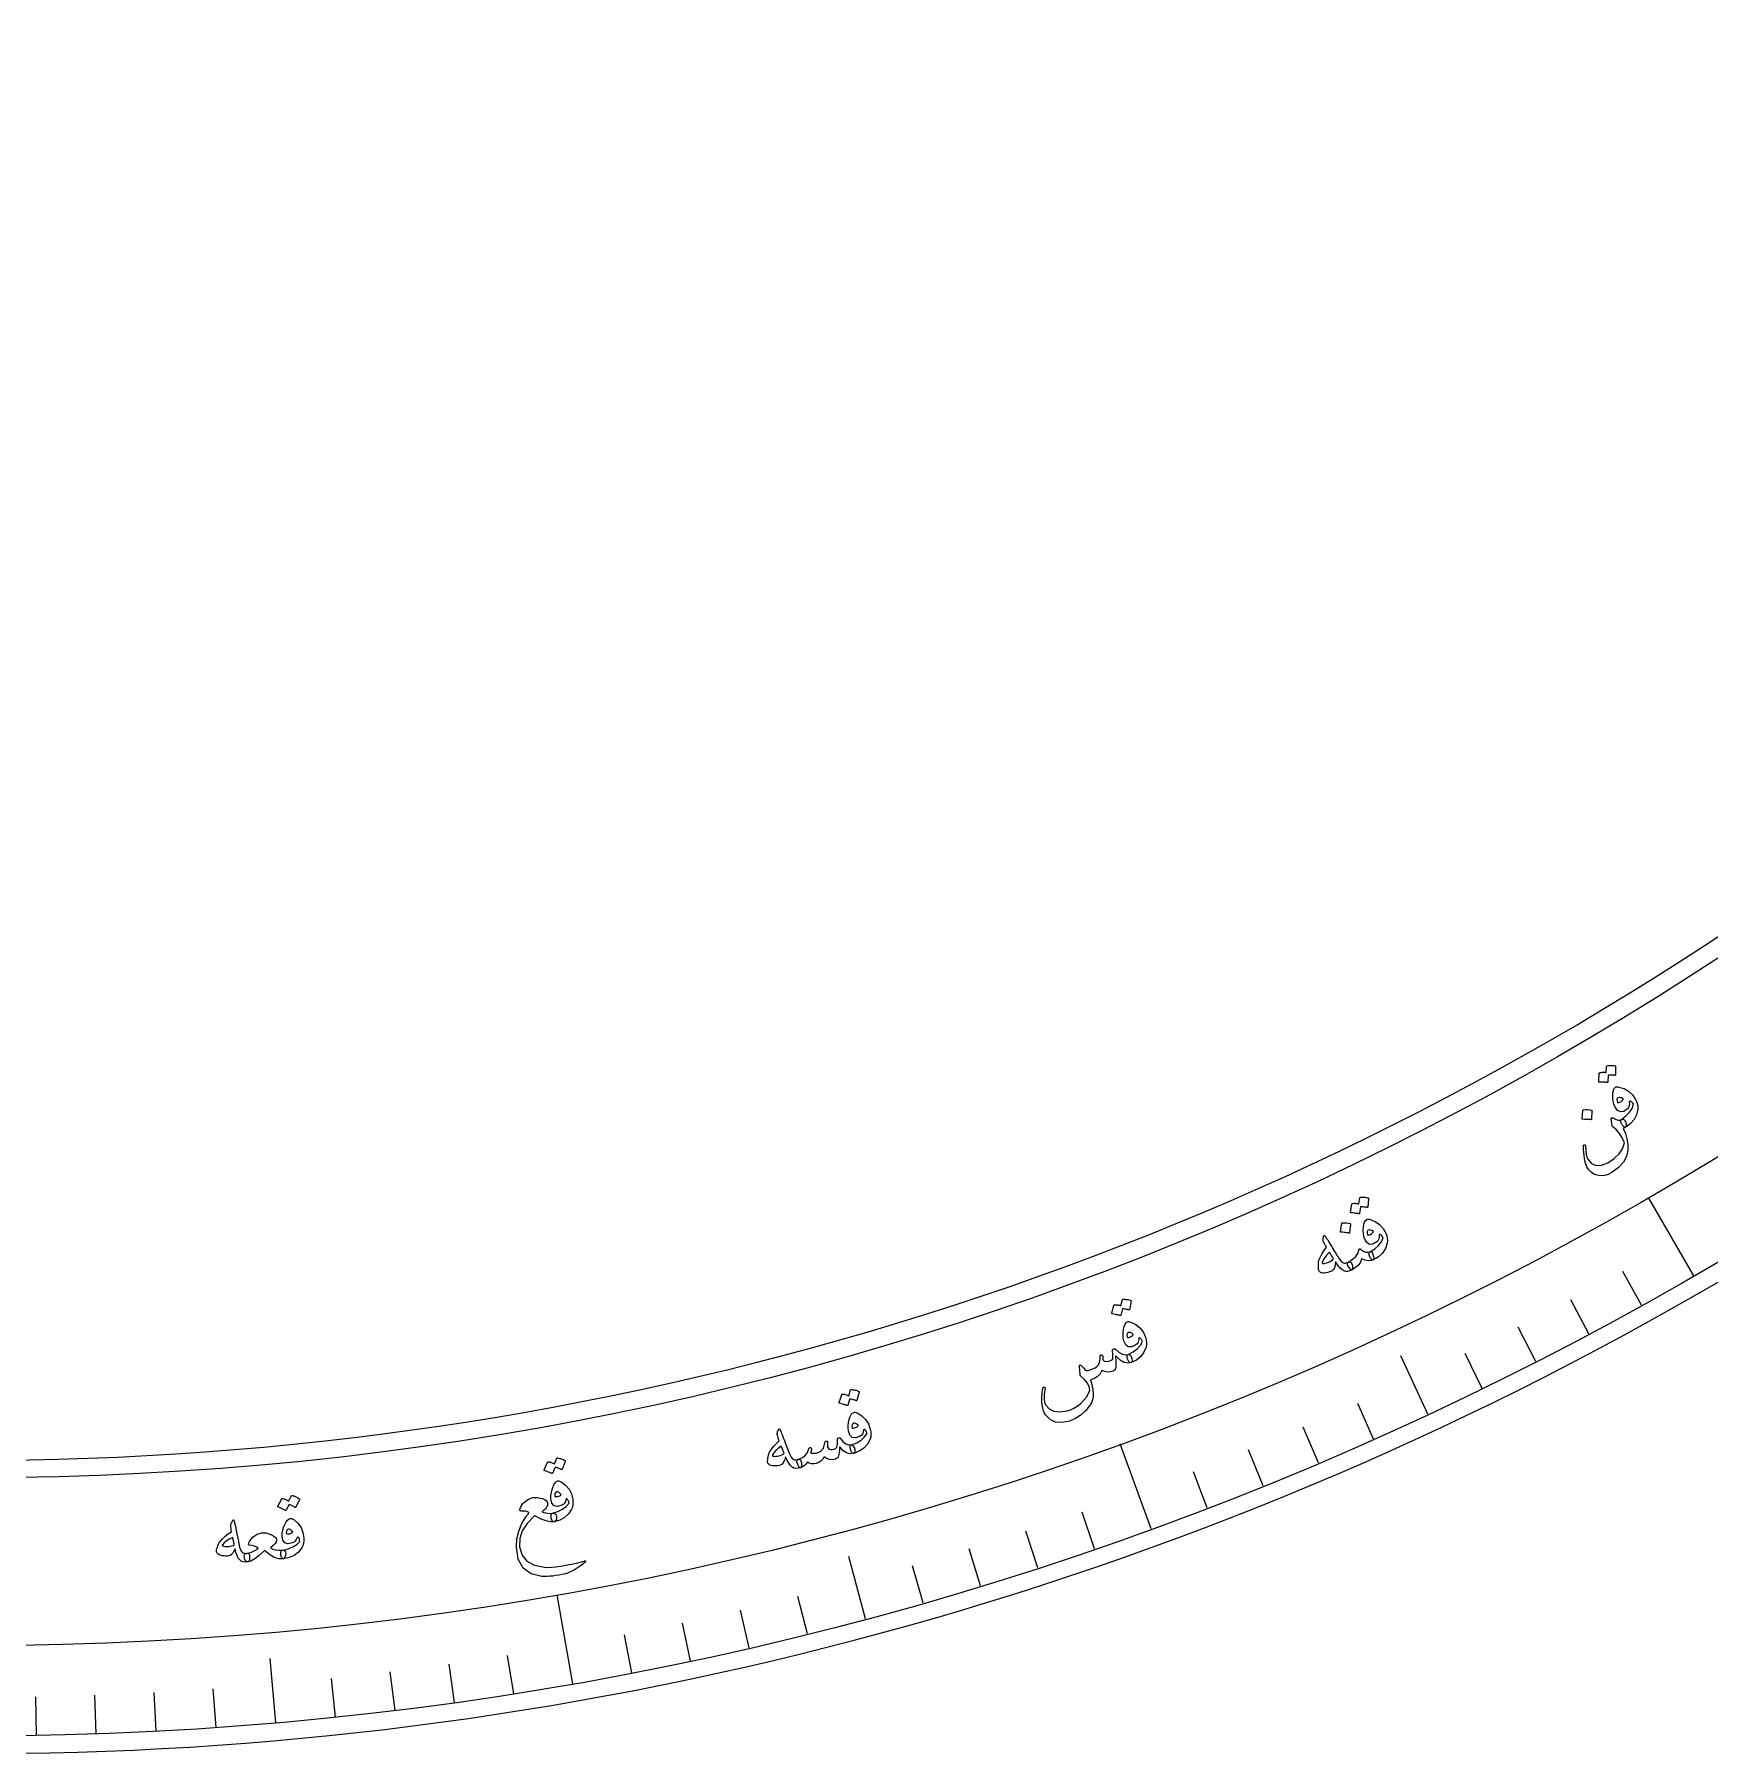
# Model space of a CAD drawing. Header units: millimetres. Extents: x -83 to 83, y -82 to 91.
# Drawn here: x 1.39 to 41.42, y -82.5 to -41.42 of the extents above; entities that cross this region are included whole.
import ezdxf

# ---------------------------------------------------------------- set-up
doc = ezdxf.new("R2010")
doc.units = ezdxf.units.MM
for name, color, linetype in [('CUT_INNER', 6, 'Continuous'), ('CUT_OUTER', 1, 'Continuous'), ('ENGRAVE', 7, 'Continuous'), ('ENGRAVE_FINE', 8, 'Continuous'), ('TEXT', 5, 'Continuous')]:
    doc.layers.add(name, color=color, linetype=linetype)

msp = doc.modelspace()

# ---------------------------------------------------------------- linework, layer by layer
at = {"layer": 'CUT_INNER'}
msp.add_arc((0, 0), 75.4875, 240.117188, 87.539063, dxfattribs=at)
at = {"layer": 'CUT_OUTER'}
msp.add_arc((0, 0), 82.5, 179.648438, 0, dxfattribs=at)
at = {"layer": 'ENGRAVE'}
for points in [[(41.0396, -71.0827), (39.9597, -69.2122)], [(34.6882, -74.3891), (34.0362, -72.9909)], [(28.0728, -77.1293), (27.334, -75.0997)], [(21.2437, -79.2825), (20.8444, -77.7923)], [(14.2529, -80.8323), (13.8779, -78.7052)], [(7.1537, -81.7669), (7.0192, -80.23)]]:
    msp.add_lwpolyline(points, dxfattribs=at)
for radius in [82.0793, 79.9194, 75.9082]:
    msp.add_circle((0, 0), radius, dxfattribs=at)
at = {"layer": 'ENGRAVE_FINE'}
for points in [[(39.7928, -71.7881), (39.344, -70.9785)], [(38.5339, -72.4717), (38.0993, -71.6544)], [(37.2632, -73.1331), (36.843, -72.3084)], [(35.9812, -73.7723), (35.5754, -72.9404)], [(33.3846, -74.9831), (33.0081, -74.1375)], [(32.0709, -75.5543), (31.7092, -74.7023)], [(30.7474, -76.1026), (30.4007, -75.2443)], [(29.4146, -76.6276), (29.0828, -75.7634)], [(26.7224, -77.6075), (26.421, -76.7322)], [(25.3639, -78.062), (25.0778, -77.1817)], [(23.9977, -78.4928), (23.727, -77.6076)], [(22.6241, -78.8996), (22.369, -78.0098)], [(19.8568, -79.6411), (19.6328, -78.743)], [(18.4638, -79.9756), (18.2556, -79.0736)], [(15.6615, -80.5712), (15.4848, -79.6626)], [(17.0652, -80.2856), (16.8728, -79.3802)], [(11.4232, -81.2805), (11.2944, -80.3638)], [(12.84, -81.0687), (12.6952, -80.1545)], [(8.5796, -81.6296), (8.4829, -80.709)], [(10.0029, -81.4674), (9.8901, -80.5487)], [(1.4325, -82.0667), (1.4163, -81.1412)], [(2.8645, -82.0292), (2.8322, -81.1042)], [(4.2957, -81.9668), (4.2473, -81.0424)], [(5.7256, -81.8793), (5.661, -80.9559)]]:
    msp.add_lwpolyline(points, dxfattribs=at)
at = {"layer": 'TEXT'}
for points in [[(38.9573, -66.0784), (38.9582, -66.0745), (38.9608, -66.071), (38.9649, -66.0679), (38.9706, -66.0652), (38.9942, -66.0611), (39.0177, -66.0582), (39.0409, -66.0563), (39.064, -66.0556), (39.0872, -66.0559), (39.1105, -66.0575), (39.1341, -66.0603), (39.1579, -66.0643), (39.1634, -66.0666), (39.1673, -66.0702), (39.1697, -66.075), (39.1705, -66.081), (39.1655, -66.2877), (39.1641, -66.2912), (39.1603, -66.2935), (39.1541, -66.2945), (39.1455, -66.2942), (39.139, -66.2931), (39.129, -66.2922), (39.1155, -66.2915), (39.0985, -66.2911), (39.0778, -66.2908), (39.0532, -66.2907), (39.0247, -66.2906), (38.9923, -66.2907), (38.9865, -66.4521), (38.9851, -66.4577), (38.9812, -66.4612), (38.9747, -66.4625), (38.9656, -66.4616), (38.9577, -66.4609), (38.9454, -66.4601), (38.9288, -66.4591), (38.9078, -66.458), (38.8822, -66.457), (38.8518, -66.4561), (38.8164, -66.4553), (38.7763, -66.4547), (38.7714, -66.4535), (38.7684, -66.4514), (38.767, -66.4481), (38.7673, -66.4439), (38.7788, -66.2421), (38.7798, -66.2382), (38.7824, -66.2347), (38.7865, -66.2316), (38.7922, -66.2289), (38.8118, -66.2247), (38.8315, -66.2216), (38.8511, -66.2197), (38.8708, -66.2189), (38.8905, -66.2192), (38.91, -66.2204), (38.9294, -66.2224), (38.9486, -66.2254)], [(39.1671, -66.5788), (39.1818, -66.5728), (39.2004, -66.5699), (39.2228, -66.5701), (39.249, -66.5733), (39.375, -66.6105), (39.4839, -66.6718), (39.5755, -66.7573), (39.6498, -66.8671), (39.6789, -66.93), (39.6979, -66.9901), (39.7069, -67.0475), (39.7058, -67.1021), (39.6743, -67.2322), (39.6153, -67.3464), (39.529, -67.4447), (39.4154, -67.527), (39.4016, -67.5313), (39.3862, -67.5287), (39.3692, -67.5195), (39.3506, -67.5034), (39.3416, -67.4938), (39.3333, -67.4835), (39.3257, -67.4724), (39.3189, -67.4605), (39.3127, -67.4484), (39.3072, -67.4365), (39.3024, -67.425), (39.2983, -67.4137), (39.2934, -67.3929), (39.2938, -67.3749), (39.2996, -67.3599), (39.3107, -67.3477), (39.4186, -67.2635), (39.503, -67.1749), (39.5639, -67.0818), (39.6013, -66.9844), (39.5814, -66.9584), (39.5642, -66.9386), (39.5496, -66.925), (39.5376, -66.9175), (39.5254, -66.9121), (39.5156, -66.9097), (39.5082, -66.9102), (39.5032, -66.9136), (39.5003, -66.917), (39.4985, -66.9204), (39.4977, -66.9239), (39.498, -66.9275), (39.502, -66.978), (39.4963, -67.0222), (39.4807, -67.0601), (39.4555, -67.0917), (39.365, -67.1547), (39.2848, -67.1671), (39.2149, -67.1289), (39.1553, -67.0403), (39.1324, -66.9829), (39.1163, -66.9188), (39.1069, -66.8481), (39.1043, -66.7708), (39.1081, -66.7007), (39.1198, -66.6454), (39.1395, -66.6047), (39.1671, -66.5788)], [(39.228, -66.832), (39.2116, -66.8491), (39.2048, -66.873), (39.2076, -66.9037), (39.22, -66.941), (39.2231, -66.9462), (39.2257, -66.9497), (39.2276, -66.9516), (39.2289, -66.9518), (39.2518, -66.945), (39.2735, -66.9357), (39.2942, -66.924), (39.3139, -66.91), (39.3298, -66.8954), (39.3416, -66.881), (39.349, -66.8668), (39.3522, -66.8526), (39.3111, -66.8338), (39.2767, -66.8241), (39.249, -66.8235), (39.228, -66.832)], [(38.3898, -67.131), (38.3908, -67.1271), (38.3935, -67.1236), (38.3977, -67.1205), (38.4034, -67.1179), (38.4512, -67.1115), (38.4987, -67.1098), (38.546, -67.1129), (38.5931, -67.1208), (38.5985, -67.123), (38.6021, -67.1262), (38.6041, -67.1305), (38.6042, -67.1357), (38.5978, -67.3416), (38.5964, -67.3472), (38.5924, -67.3507), (38.5858, -67.3519), (38.5767, -67.351), (38.5687, -67.3503), (38.5564, -67.3493), (38.5397, -67.3482), (38.5186, -67.347), (38.4929, -67.3458), (38.4623, -67.3447), (38.4268, -67.3437), (38.3864, -67.3428), (38.3807, -67.3421), (38.377, -67.3402), (38.3753, -67.3372), (38.3755, -67.3331)], [(39.0676, -67.3344), (39.0677, -67.3196), (39.0723, -67.3103), (39.0813, -67.3064), (39.0949, -67.3078), (39.1036, -67.3104), (39.1139, -67.3141), (39.1258, -67.3189), (39.1394, -67.3247), (39.1544, -67.3315), (39.1706, -67.3392), (39.188, -67.3479), (39.2067, -67.3576), (39.2305, -67.3659), (39.2557, -67.3671), (39.2825, -67.361), (39.3107, -67.3477), (39.331, -67.3394), (39.3498, -67.3389), (39.3672, -67.3463), (39.3831, -67.3615), (39.3961, -67.3805), (39.4068, -67.4031), (39.4153, -67.4294), (39.4215, -67.4593), (39.4249, -67.4855), (39.4249, -67.5054), (39.4218, -67.5193), (39.4154, -67.527), (39.3533, -67.5633), (39.4065, -67.6855), (39.4422, -67.8119), (39.4603, -67.9424), (39.4608, -68.0772), (39.4299, -68.2291), (39.3567, -68.3691), (39.2413, -68.4973), (39.0836, -68.6133), (38.9941, -68.6589), (38.9056, -68.6852), (38.818, -68.6924), (38.7314, -68.6803), (38.6521, -68.651), (38.5844, -68.6075), (38.5282, -68.5499), (38.4836, -68.4782), (38.4654, -68.4359), (38.4498, -68.3877), (38.4366, -68.3336), (38.426, -68.2737), (38.4176, -68.208), (38.4112, -68.1367), (38.4067, -68.0599), (38.4041, -67.9774), (38.4044, -67.9703), (38.4061, -67.9644), (38.4091, -67.9597), (38.4135, -67.9563), (38.4203, -67.9531), (38.4267, -67.9514), (38.4326, -67.9514), (38.4382, -67.9529), (38.4441, -67.9566), (38.4482, -67.9624), (38.4505, -67.9703), (38.4509, -67.9801), (38.4578, -68.0924), (38.4693, -68.1824), (38.4855, -68.2503), (38.5065, -68.2959), (38.5982, -68.3986), (38.7085, -68.4474), (38.8374, -68.4422), (38.9846, -68.3829), (39.1366, -68.2819), (39.2544, -68.1691), (39.338, -68.0448), (39.3875, -67.909), (39.3309, -67.7873), (39.2668, -67.6836), (39.1954, -67.5978), (39.1167, -67.5299), (39.1043, -67.5203), (39.0952, -67.5124), (39.0895, -67.5062), (39.0871, -67.5017)], [(33.0581, -69.2184), (33.0594, -69.2146), (33.0623, -69.2113), (33.0667, -69.2086), (33.0726, -69.2064), (33.0964, -69.2044), (33.1201, -69.2035), (33.1434, -69.2037), (33.1665, -69.2049), (33.1895, -69.2073), (33.2126, -69.2109), (33.2359, -69.2158), (33.2592, -69.2218), (33.2645, -69.2246), (33.2681, -69.2284), (33.27, -69.2334), (33.2703, -69.2396), (33.2474, -69.445), (33.2457, -69.4484), (33.2417, -69.4503), (33.2354, -69.4508), (33.2268, -69.4498), (33.2205, -69.4481), (33.2106, -69.4463), (33.1972, -69.4445), (33.1804, -69.4426), (33.1598, -69.4405), (33.1353, -69.4382), (33.1069, -69.4357), (33.0746, -69.4329), (33.0547, -69.5932), (33.0529, -69.5987), (33.0487, -69.6018), (33.042, -69.6025), (33.033, -69.6009), (33.0253, -69.5995), (33.0131, -69.5976), (32.9967, -69.5952), (32.9758, -69.5923), (32.9504, -69.589), (32.9202, -69.5854), (32.885, -69.5816), (32.8451, -69.5775), (32.8404, -69.5759), (32.8375, -69.5735), (32.8364, -69.5702), (32.8371, -69.566), (32.8661, -69.366), (32.8674, -69.3621), (32.8703, -69.3589), (32.8747, -69.3561), (32.8806, -69.354), (32.9005, -69.3515), (32.9203, -69.3501), (32.9401, -69.3499), (32.9598, -69.3509), (32.9793, -69.3528), (32.9987, -69.3557), (33.0178, -69.3594), (33.0367, -69.3641)], [(32.6269, -69.8279), (32.6282, -69.824), (32.6311, -69.8208), (32.6356, -69.8181), (32.6415, -69.8159), (32.6895, -69.8136), (32.7368, -69.8159), (32.7836, -69.8229), (32.8297, -69.8347), (32.8349, -69.8374), (32.8383, -69.8409), (32.8399, -69.8452), (32.8397, -69.8504), (32.8166, -70.055), (32.8147, -70.0605), (32.8105, -70.0636), (32.8039, -70.0643), (32.7948, -70.0626), (32.787, -70.0612), (32.7749, -70.0592), (32.7584, -70.0568), (32.7375, -70.0538), (32.712, -70.0504), (32.6817, -70.0467), (32.6465, -70.0428), (32.6064, -70.0385), (32.6008, -70.0373), (32.5972, -70.0352), (32.5958, -70.032), (32.5964, -70.0279)], [(33.2236, -69.7351), (33.2388, -69.7304), (33.2576, -69.7291), (33.2799, -69.7313), (33.3057, -69.7368), (33.428, -69.7848), (33.5311, -69.8553), (33.6149, -69.9485), (33.6794, -70.0644), (33.7029, -70.1296), (33.7166, -70.1911), (33.7206, -70.2491), (33.7147, -70.3034), (33.672, -70.4302), (33.6033, -70.5388), (33.5088, -70.6293), (33.3884, -70.7014), (33.3743, -70.7044), (33.3592, -70.7005), (33.343, -70.6898), (33.3259, -70.6722), (33.3178, -70.6619), (33.3104, -70.6508), (33.3038, -70.6391), (33.2981, -70.6267), (33.293, -70.6141), (33.2886, -70.6018), (33.2848, -70.5899), (33.2816, -70.5783), (33.2785, -70.5571), (33.2805, -70.5393), (33.2876, -70.5248), (33.2998, -70.5136), (33.4146, -70.4392), (33.5064, -70.3582), (33.5751, -70.2708), (33.6208, -70.1769), (33.6033, -70.1494), (33.5878, -70.1281), (33.5745, -70.1133), (33.5632, -70.1048), (33.5515, -70.0984), (33.542, -70.0951), (33.5346, -70.095), (33.5293, -70.098), (33.5261, -70.1011), (33.524, -70.1043), (33.5229, -70.1077), (33.5229, -70.1113), (33.5225, -70.162), (33.5129, -70.2055), (33.4942, -70.242), (33.4662, -70.2712), (33.3707, -70.3261), (33.2897, -70.3314), (33.2234, -70.2874), (33.1717, -70.1939), (33.1539, -70.1347), (33.1434, -70.0694), (33.1402, -69.9982), (33.1443, -69.921), (33.1542, -69.8515), (33.1707, -69.7973), (33.1938, -69.7585), (33.2236, -69.7351)], [(32.194, -70.1402), (32.2002, -70.1215), (32.2091, -70.1155), (32.2207, -70.1222), (32.235, -70.1417), (32.2424, -70.154), (32.2529, -70.1709), (32.2664, -70.1925), (32.283, -70.2187), (32.3027, -70.2498), (32.3254, -70.2862), (32.3512, -70.3278), (32.38, -70.3747), (32.4084, -70.4207), (32.4338, -70.462), (32.4562, -70.4984), (32.4756, -70.5301), (32.4919, -70.5568), (32.5052, -70.5784), (32.5152, -70.5949), (32.5222, -70.6064), (32.5681, -70.6778), (32.6109, -70.73), (32.6506, -70.763), (32.6872, -70.7768), (32.7094, -70.7785), (32.7336, -70.775), (32.7599, -70.7665), (32.7884, -70.7529), (32.8066, -70.7478), (32.8234, -70.75), (32.8388, -70.7595), (32.8528, -70.7764), (32.8654, -70.7987), (32.8755, -70.8225), (32.8831, -70.8477), (32.8881, -70.8745), (32.8899, -70.8985), (32.8883, -70.9176), (32.8836, -70.9319), (32.8757, -70.9413), (32.8203, -70.9663), (32.7682, -70.9783), (32.7194, -70.9773), (32.6738, -70.9634), (32.6273, -70.9335), (32.5793, -70.8881), (32.53, -70.8271), (32.4792, -70.7506), (32.4726, -70.8144), (32.4605, -70.8677), (32.4429, -70.9105), (32.4198, -70.9428), (32.3973, -70.9608), (32.3686, -70.977), (32.3336, -70.9912), (32.2923, -71.0035), (32.2471, -71.0129), (32.2079, -71.0177), (32.1745, -71.018), (32.147, -71.0137), (32.1221, -71.0042), (32.1026, -70.9913), (32.0886, -70.975), (32.08, -70.9553), (32.0738, -70.9287), (32.0698, -70.8979), (32.0681, -70.8629), (32.0686, -70.8237), (32.0707, -70.7837), (32.0737, -70.7511), (32.0775, -70.7261), (32.0822, -70.7086), (32.1168, -70.6302), (32.1579, -70.5525), (32.2056, -70.4756), (32.2599, -70.3994), (32.2387, -70.3604), (32.2208, -70.3266), (32.2062, -70.2979), (32.195, -70.2743), (32.187, -70.2538), (32.1824, -70.2344), (32.181, -70.216), (32.183, -70.1986)], [(33.2623, -69.9927), (33.2444, -70.0083), (33.2355, -70.0315), (33.2356, -70.0623), (33.2447, -70.1006), (33.2475, -70.106), (33.2497, -70.1097), (33.2515, -70.1118), (33.2527, -70.1121), (33.2761, -70.1073), (33.2986, -70.0999), (33.3202, -70.0901), (33.341, -70.0779), (33.3582, -70.0647), (33.3711, -70.0514), (33.3798, -70.0378), (33.3842, -70.0241), (33.3449, -70.0017), (33.3115, -69.9891), (33.2839, -69.986), (33.2623, -69.9927)], [(32.3331, -70.5206), (32.2692, -70.5815), (32.2194, -70.643), (32.1839, -70.7053), (32.1626, -70.7684), (32.1625, -70.7757), (32.1652, -70.7812), (32.1705, -70.7848), (32.1784, -70.7866), (32.2046, -70.786), (32.2316, -70.7823), (32.2595, -70.7756), (32.2881, -70.7658), (32.3176, -70.7529), (32.3479, -70.7369), (32.379, -70.7178), (32.4109, -70.6957), (32.4155, -70.6915), (32.4197, -70.6859), (32.4236, -70.6789), (32.4272, -70.6704), (32.4181, -70.6538), (32.4082, -70.6366), (32.3976, -70.6188), (32.3862, -70.6004), (32.374, -70.5814), (32.3612, -70.5617), (32.3475, -70.5415), (32.3331, -70.5206)], [(33.2998, -70.5136), (33.3189, -70.5111), (33.3337, -70.511), (33.3442, -70.5132), (33.3504, -70.5178), (33.3564, -70.5264), (33.3623, -70.5377), (33.3682, -70.5515), (33.374, -70.5678), (33.3898, -70.6218), (33.3974, -70.6621), (33.397, -70.6886), (33.3884, -70.7014), (33.328, -70.7202), (33.2601, -70.723), (33.1848, -70.7098), (33.102, -70.6806), (33.0719, -70.7569), (33.0241, -70.8259), (32.9587, -70.8873), (32.8757, -70.9413), (32.8652, -70.9438), (32.8547, -70.9415), (32.8442, -70.9344), (32.8338, -70.9226), (32.7762, -70.8424), (32.7699, -70.8334), (32.7657, -70.8225), (32.7639, -70.8095), (32.7643, -70.7945), (32.7669, -70.7819), (32.7718, -70.7707), (32.7789, -70.7611), (32.7884, -70.7529), (32.887, -70.688), (32.9609, -70.6192), (33.0099, -70.5466), (33.0341, -70.4703), (33.0364, -70.4603), (33.0408, -70.4519), (33.0472, -70.4451), (33.0555, -70.4399), (33.0643, -70.4372), (33.0719, -70.4379), (33.0781, -70.4422), (33.0832, -70.4498), (33.0871, -70.4575), (33.0911, -70.464), (33.0951, -70.4691), (33.0991, -70.4729), (33.1541, -70.4986), (33.2059, -70.5139), (33.2544, -70.5189), (33.2998, -70.5136)], [(27.3849, -71.6526), (27.3865, -71.6489), (27.3896, -71.6458), (27.3942, -71.6435), (27.4003, -71.6418), (27.4242, -71.6417), (27.4479, -71.6427), (27.4711, -71.6448), (27.494, -71.6479), (27.5168, -71.6521), (27.5395, -71.6576), (27.5623, -71.6643), (27.5851, -71.6722), (27.5902, -71.6753), (27.5934, -71.6795), (27.595, -71.6846), (27.5947, -71.6907), (27.5553, -71.8937), (27.5534, -71.8969), (27.5492, -71.8985), (27.5429, -71.8985), (27.5345, -71.8968), (27.5283, -71.8946), (27.5186, -71.892), (27.5054, -71.8891), (27.4887, -71.8858), (27.4684, -71.8821), (27.4441, -71.8779), (27.416, -71.8731), (27.3841, -71.8678), (27.3514, -72.0259), (27.3491, -72.0312), (27.3447, -72.034), (27.338, -72.0342), (27.3292, -72.0318), (27.3215, -72.0298), (27.3096, -72.0269), (27.2934, -72.0232), (27.2728, -72.0186), (27.2478, -72.0133), (27.2179, -72.0073), (27.1832, -72.0007), (27.1437, -71.9934), (27.1391, -71.9914), (27.1364, -71.9888), (27.1356, -71.9854), (27.1367, -71.9813), (27.1816, -71.7842), (27.1833, -71.7805), (27.1864, -71.7775), (27.191, -71.7751), (27.197, -71.7735), (27.2171, -71.7726), (27.237, -71.7728), (27.2567, -71.7742), (27.2763, -71.7767), (27.2956, -71.7802), (27.3146, -71.7846), (27.3334, -71.7899), (27.3519, -71.7961)], [(27.5083, -72.1809), (27.5239, -72.1775), (27.5427, -72.1777), (27.5647, -72.1816), (27.59, -72.1892), (27.7081, -72.2469), (27.8052, -72.3255), (27.8812, -72.4251), (27.9362, -72.5458), (27.9544, -72.6126), (27.9631, -72.6751), (27.9624, -72.7332), (27.9522, -72.7868), (27.8993, -72.9098), (27.8222, -73.0126), (27.7207, -73.0951), (27.5949, -73.1573), (27.5806, -73.1592), (27.5658, -73.1541), (27.5506, -73.1421), (27.535, -73.1232), (27.5277, -73.1123), (27.5212, -73.1007), (27.5156, -73.0884), (27.5108, -73.0756), (27.5068, -73.0626), (27.5034, -73.05), (27.5006, -73.0379), (27.4984, -73.0261), (27.497, -73.0047), (27.5004, -72.9871), (27.5086, -72.9732), (27.5216, -72.963), (27.6421, -72.8981), (27.7401, -72.8247), (27.8156, -72.7431), (27.8687, -72.6533), (27.8535, -72.6244), (27.8398, -72.602), (27.8277, -72.5861), (27.8171, -72.5767), (27.806, -72.5694), (27.7967, -72.5653), (27.7893, -72.5646), (27.7838, -72.5672), (27.7804, -72.57), (27.7781, -72.5731), (27.7767, -72.5764), (27.7764, -72.5799), (27.7719, -72.6304), (27.7589, -72.6731), (27.7373, -72.7079), (27.7071, -72.7348), (27.6074, -72.7818), (27.5262, -72.7806), (27.4637, -72.7314), (27.4197, -72.6341), (27.4067, -72.5736), (27.4015, -72.5077), (27.404, -72.4365), (27.4143, -72.3598), (27.4298, -72.2913), (27.4506, -72.2387), (27.4768, -72.2019), (27.5083, -72.1809)], [(27.5261, -72.4408), (27.5071, -72.4549), (27.4964, -72.4774), (27.494, -72.508), (27.5, -72.5469), (27.5023, -72.5525), (27.5042, -72.5564), (27.5058, -72.5586), (27.507, -72.5591), (27.5307, -72.5561), (27.5537, -72.5506), (27.5761, -72.5426), (27.5978, -72.532), (27.6159, -72.5203), (27.6299, -72.508), (27.6397, -72.4952), (27.6452, -72.4819), (27.6078, -72.4564), (27.5755, -72.4411), (27.5483, -72.4359), (27.5261, -72.4408)], [(27.1477, -72.874), (27.1478, -72.8615), (27.1505, -72.8502), (27.1558, -72.8401), (27.1637, -72.8311), (27.1758, -72.8243), (27.1901, -72.8244), (27.2067, -72.8313), (27.2255, -72.845), (27.3123, -72.9137), (27.3906, -72.9563), (27.4604, -72.9727), (27.5216, -72.963), (27.5515, -72.9595), (27.577, -72.9754), (27.5982, -73.0109), (27.6149, -73.0659), (27.62, -73.1007), (27.6184, -73.1275), (27.61, -73.1464), (27.5949, -73.1573), (27.5125, -73.171), (27.426, -73.1512), (27.3354, -73.0981), (27.2409, -73.0117), (27.2329, -73.0037), (27.2271, -73.0027), (27.2235, -73.0085), (27.2222, -73.0211), (27.2266, -73.1103), (27.2286, -73.1825), (27.2283, -73.2377), (27.2256, -73.2759), (27.2196, -73.305), (27.2075, -73.3288), (27.1894, -73.347), (27.1652, -73.3598), (27.1012, -73.3775), (27.0347, -73.3816), (26.9657, -73.3721), (26.8942, -73.349), (26.8515, -73.4264), (26.792, -73.4883), (26.7157, -73.5348), (26.6226, -73.5658), (26.6402, -73.6239), (26.655, -73.6792), (26.667, -73.732), (26.6761, -73.782), (26.6824, -73.8296), (26.6861, -73.8747), (26.6869, -73.9175), (26.6851, -73.9579), (26.6784, -74.0132), (26.6646, -74.0664), (26.6439, -74.1175), (26.6162, -74.1666), (26.5139, -74.2981), (26.3974, -74.4063), (26.2667, -74.4911), (26.1221, -74.5523), (25.9444, -74.5882), (25.7892, -74.576), (25.6567, -74.5157), (25.547, -74.4075), (25.5215, -74.3648), (25.5002, -74.3107), (25.4829, -74.2451), (25.4697, -74.1681), (25.4624, -74.0808), (25.463, -73.9843), (25.4715, -73.8788), (25.4877, -73.7641), (25.4899, -73.7559), (25.493, -73.7494), (25.4971, -73.7448), (25.5021, -73.742), (25.5094, -73.7403), (25.5162, -73.7402), (25.5223, -73.7419), (25.5277, -73.7454), (25.5321, -73.7501), (25.535, -73.7557), (25.5363, -73.7621), (25.536, -73.7694), (25.5186, -73.9065), (25.5145, -74.0179), (25.5239, -74.1035), (25.5469, -74.1635), (25.6341, -74.26), (25.7491, -74.317), (25.8919, -74.3342), (26.0625, -74.3116), (26.1422, -74.2869), (26.2231, -74.2489), (26.3052, -74.1976), (26.3883, -74.1329), (26.4676, -74.0574), (26.5304, -73.9792), (26.5766, -73.8982), (26.6062, -73.8146), (26.5882, -73.7239), (26.547, -73.6385), (26.4828, -73.5583), (26.3956, -73.4833), (26.3865, -73.4745), (26.3799, -73.4651), (26.3758, -73.4551), (26.3743, -73.4444), (26.3595, -73.2462), (26.3607, -73.2274), (26.3662, -73.2168), (26.3758, -73.2146), (26.3896, -73.2207), (26.413, -73.242), (26.4368, -73.2662), (26.461, -73.2933), (26.4857, -73.3234), (26.5189, -73.3446), (26.5709, -73.3447), (26.6417, -73.3234), (26.7312, -73.2809), (26.7761, -73.2484), (26.8107, -73.207), (26.835, -73.1568), (26.8488, -73.0978), (26.8506, -73.0895), (26.8519, -73.081), (26.8528, -73.0721), (26.8533, -73.0629), (26.8535, -73.0536), (26.8537, -73.044), (26.8539, -73.0344), (26.8539, -73.0246), (26.8546, -73.0059), (26.8571, -72.9915), (26.8615, -72.9812), (26.8678, -72.9753), (26.8742, -72.9727), (26.8814, -72.9721), (26.8892, -72.9734), (26.8977, -72.9765), (26.9053, -72.9803), (26.911, -72.9858), (26.9148, -72.9928), (26.9168, -73.0015), (26.9182, -73.0722), (26.9226, -73.0923), (26.9312, -73.1074), (26.9442, -73.1175), (26.9615, -73.1227), (27.0113, -73.1263), (27.0587, -73.1206), (27.1036, -73.1057), (27.146, -73.0815), (27.1558, -73.0621), (27.1593, -73.0211), (27.1566, -72.9584), (27.1477, -72.874)], [(20.8913, -73.8077), (20.8932, -73.8042), (20.8966, -73.8014), (20.9014, -73.7995), (20.9075, -73.7983), (20.9314, -73.8004), (20.9548, -73.8035), (20.9778, -73.8076), (21.0004, -73.8127), (21.0226, -73.819), (21.0448, -73.8265), (21.0669, -73.8352), (21.0889, -73.8451), (21.0937, -73.8487), (21.0966, -73.8531), (21.0976, -73.8583), (21.0968, -73.8644), (21.0395, -74.0631), (21.0373, -74.0661), (21.033, -74.0673), (21.0267, -74.0667), (21.0185, -74.0643), (21.0125, -74.0615), (21.0031, -74.0581), (20.9902, -74.0541), (20.9739, -74.0493), (20.9539, -74.0438), (20.9302, -74.0374), (20.9026, -74.0301), (20.8713, -74.022), (20.8246, -74.1765), (20.8219, -74.1816), (20.8172, -74.184), (20.8105, -74.1836), (20.802, -74.1805), (20.7945, -74.1778), (20.7829, -74.1738), (20.7671, -74.1687), (20.747, -74.1623), (20.7225, -74.1548), (20.6933, -74.1462), (20.6593, -74.1365), (20.6206, -74.1257), (20.6163, -74.1233), (20.6138, -74.1204), (20.6133, -74.117), (20.6147, -74.113), (20.6771, -73.9207), (20.679, -73.9172), (20.6824, -73.9144), (20.6872, -73.9125), (20.6934, -73.9114), (20.7134, -73.9123), (20.7332, -73.9143), (20.7527, -73.9174), (20.772, -73.9217), (20.7909, -73.9269), (20.8095, -73.933), (20.8277, -73.9399), (20.8456, -73.9477)], [(20.9671, -74.345), (20.9829, -74.3429), (21.0016, -74.3448), (21.0232, -74.3507), (21.0477, -74.3605), (21.1602, -74.4285), (21.2499, -74.5154), (21.3168, -74.6214), (21.3608, -74.7465), (21.3729, -74.8147), (21.376, -74.8777), (21.3701, -74.9355), (21.3552, -74.988), (21.2916, -75.1058), (21.2056, -75.2013), (21.0971, -75.2745), (20.9663, -75.3252), (20.9519, -75.3258), (20.9376, -75.3194), (20.9236, -75.3061), (20.9097, -75.2859), (20.9034, -75.2743), (20.898, -75.2622), (20.8935, -75.2495), (20.8899, -75.2363), (20.887, -75.223), (20.8847, -75.2102), (20.883, -75.1978), (20.8819, -75.1858), (20.8824, -75.1644), (20.8874, -75.1472), (20.8968, -75.1341), (20.9107, -75.1252), (21.0364, -75.0712), (21.1406, -75.0069), (21.2231, -74.9323), (21.284, -74.8475), (21.2714, -74.8174), (21.2597, -74.7939), (21.2491, -74.777), (21.2394, -74.7667), (21.229, -74.7584), (21.2201, -74.7536), (21.2128, -74.7522), (21.2071, -74.7542), (21.2035, -74.7568), (21.2008, -74.7596), (21.1992, -74.7628), (21.1985, -74.7663), (21.1896, -74.8162), (21.1728, -74.8575), (21.1482, -74.8902), (21.1157, -74.9144), (21.0122, -74.9523), (20.9315, -74.9439), (20.8736, -74.8892), (20.8384, -74.7884), (20.8309, -74.727), (20.8316, -74.661), (20.8405, -74.5902), (20.8575, -74.5147), (20.879, -74.4479), (20.9044, -74.3974), (20.9338, -74.363), (20.9671, -74.345)], [(19.166, -74.7581), (19.1755, -74.7407), (19.1853, -74.7364), (19.1955, -74.7451), (19.2061, -74.7668), (19.2112, -74.7803), (19.2185, -74.7988), (19.2279, -74.8224), (19.2396, -74.8511), (19.2534, -74.8852), (19.2693, -74.9251), (19.2872, -74.9707), (19.3073, -75.0219), (19.327, -75.0723), (19.3446, -75.1175), (19.3601, -75.1573), (19.3736, -75.1919), (19.3849, -75.2211), (19.394, -75.2447), (19.401, -75.2628), (19.4058, -75.2753), (19.4383, -75.3538), (19.4711, -75.4128), (19.5043, -75.4523), (19.5378, -75.4724), (19.5593, -75.478), (19.5837, -75.4789), (19.6112, -75.4753), (19.6416, -75.4669), (19.6604, -75.4651), (19.6765, -75.4703), (19.69, -75.4824), (19.7008, -75.5015), (19.7092, -75.5257), (19.7149, -75.5509), (19.7179, -75.5771), (19.7181, -75.6043), (19.7155, -75.6283), (19.7106, -75.6468), (19.7034, -75.66), (19.6939, -75.6679), (19.6349, -75.6826), (19.5815, -75.6851), (19.5337, -75.6754), (19.4913, -75.6536), (19.4508, -75.6159), (19.4118, -75.5627), (19.3741, -75.4939), (19.3378, -75.4095), (19.3199, -75.4711), (19.2985, -75.5214), (19.2735, -75.5604), (19.245, -75.588), (19.2197, -75.6018), (19.1886, -75.6125), (19.1516, -75.6203), (19.1087, -75.625), (19.0627, -75.6262), (19.0232, -75.624), (18.9903, -75.6183), (18.964, -75.6091), (18.9411, -75.5953), (18.9243, -75.5792), (18.9134, -75.5607), (18.9085, -75.5398), (18.9071, -75.5124), (18.9087, -75.4814), (18.9133, -75.4467), (18.9207, -75.4082), (18.9299, -75.3692), (18.9387, -75.3377), (18.9469, -75.3138), (18.9547, -75.2974), (19.0027, -75.2264), (19.057, -75.1573), (19.1177, -75.0901), (19.1846, -75.0248), (19.1707, -74.9827), (19.1592, -74.9462), (19.15, -74.9153), (19.1431, -74.8902), (19.1389, -74.8686), (19.1378, -74.8486), (19.1397, -74.8303), (19.1448, -74.8135)], [(20.9617, -74.6054), (20.9415, -74.6178), (20.9288, -74.6392), (20.9237, -74.6695), (20.9262, -74.7088), (20.928, -74.7146), (20.9295, -74.7186), (20.9309, -74.7209), (20.9321, -74.7215), (20.956, -74.7206), (20.9794, -74.7172), (21.0024, -74.7112), (21.0249, -74.7026), (21.0441, -74.6926), (21.0591, -74.6816), (21.0699, -74.6697), (21.0766, -74.6569), (21.0416, -74.6283), (21.0108, -74.6101), (20.9842, -74.6025), (20.9617, -74.6054)], [(19.2351, -75.1572), (19.1613, -75.2056), (19.1014, -75.2573), (19.0553, -75.3123), (19.023, -75.3706), (19.0217, -75.3778), (19.0234, -75.3836), (19.0279, -75.3881), (19.0354, -75.3913), (19.0613, -75.3954), (19.0885, -75.3966), (19.1171, -75.3949), (19.1471, -75.3904), (19.1784, -75.3829), (19.211, -75.3726), (19.245, -75.3594), (19.2803, -75.3433), (19.2856, -75.34), (19.2908, -75.3353), (19.2959, -75.329), (19.3009, -75.3213), (19.2949, -75.3034), (19.2883, -75.2847), (19.281, -75.2653), (19.2731, -75.2451), (19.2645, -75.2242), (19.2553, -75.2026), (19.2455, -75.1803), (19.2351, -75.1572)], [(19.8856, -75.2311), (19.8894, -75.2172), (19.8944, -75.2056), (19.9006, -75.1963), (19.908, -75.1894), (19.9162, -75.1853), (19.9246, -75.1844), (19.9333, -75.1868), (19.9422, -75.1923), (19.9497, -75.2009), (19.9541, -75.2124), (19.9554, -75.2268), (19.9536, -75.2442), (19.9513, -75.2533), (19.9492, -75.2626), (19.9473, -75.2722), (19.9457, -75.2821), (19.9439, -75.2921), (19.9418, -75.3022), (19.9392, -75.3124), (19.9361, -75.3228), (20.0696, -75.3215), (20.1706, -75.28), (20.2389, -75.1985), (20.2745, -75.0771), (20.2781, -75.0631), (20.2826, -75.0516), (20.288, -75.0425), (20.2944, -75.0358), (20.3025, -75.0316), (20.3108, -75.0302), (20.3193, -75.0318), (20.328, -75.0363), (20.3355, -75.0436), (20.3404, -75.0533), (20.3427, -75.0655), (20.3423, -75.0803), (20.3398, -75.1163), (20.3398, -75.1461), (20.3422, -75.1695), (20.3472, -75.1865), (20.3614, -75.2088), (20.3831, -75.224), (20.4121, -75.2321), (20.4485, -75.2332), (20.4862, -75.2277), (20.5171, -75.2168), (20.5412, -75.2007), (20.5584, -75.1793), (20.5701, -75.1487), (20.5777, -75.1052), (20.5811, -75.0488), (20.5803, -74.9795), (20.5807, -74.971), (20.5845, -74.964), (20.5916, -74.9584), (20.6021, -74.9543), (20.6136, -74.9524), (20.6234, -74.9533), (20.6316, -74.957), (20.6382, -74.9636), (20.7067, -75.0429), (20.7754, -75.0962), (20.8441, -75.1234), (20.9129, -75.1245), (20.9277, -75.1264), (20.9418, -75.1356), (20.9553, -75.1522), (20.9681, -75.1762), (20.9799, -75.2027), (20.9879, -75.2276), (20.9921, -75.2508), (20.9926, -75.2724), (20.9905, -75.2929), (20.9858, -75.3084), (20.9785, -75.319), (20.9686, -75.3246), (20.8793, -75.3346), (20.7946, -75.3136), (20.7148, -75.2615), (20.6398, -75.1785), (20.636, -75.1741), (20.6329, -75.1732), (20.6304, -75.1757), (20.6286, -75.1816), (20.6253, -75.2505), (20.62, -75.3077), (20.6126, -75.3533), (20.6032, -75.3871), (20.59, -75.413), (20.5734, -75.4341), (20.5534, -75.4505), (20.5299, -75.4621), (20.454, -75.4775), (20.3834, -75.4737), (20.3182, -75.4508), (20.2585, -75.4088), (20.2244, -75.466), (20.1817, -75.5118), (20.1305, -75.546), (20.0708, -75.5688), (20.0104, -75.579), (19.9546, -75.5763), (19.9036, -75.5606), (19.8573, -75.5321), (19.8229, -75.5818), (19.7842, -75.6211), (19.7412, -75.6497), (19.6939, -75.6679), (19.6722, -75.6635), (19.6499, -75.6394), (19.627, -75.5954), (19.6034, -75.5317), (19.6006, -75.5111), (19.606, -75.4934), (19.6197, -75.4787), (19.6416, -75.4669), (19.7384, -75.4246), (19.8114, -75.3712), (19.8605, -75.3067), (19.8856, -75.2311)], [(13.8712, -75.4428), (13.8734, -75.4395), (13.877, -75.437), (13.882, -75.4355), (13.8882, -75.435), (13.9118, -75.4393), (13.9348, -75.4446), (13.9573, -75.4508), (13.9793, -75.458), (14.0009, -75.4664), (14.0223, -75.4759), (14.0435, -75.4866), (14.0645, -75.4985), (14.0688, -75.5026), (14.0713, -75.5072), (14.0718, -75.5126), (14.0705, -75.5185), (13.9948, -75.7109), (13.9923, -75.7138), (13.9879, -75.7146), (13.9817, -75.7134), (13.9737, -75.7101), (13.9681, -75.7069), (13.959, -75.7026), (13.9466, -75.6973), (13.9307, -75.6911), (13.9114, -75.6837), (13.8883, -75.6751), (13.8616, -75.6653), (13.8311, -75.6542), (13.7702, -75.8037), (13.767, -75.8085), (13.7621, -75.8105), (13.7555, -75.8095), (13.7473, -75.8055), (13.7401, -75.8021), (13.7289, -75.7971), (13.7136, -75.7905), (13.6943, -75.7823), (13.6706, -75.7725), (13.6423, -75.7612), (13.6094, -75.7484), (13.5719, -75.734), (13.5677, -75.7312), (13.5656, -75.7281), (13.5654, -75.7246), (13.5672, -75.7208), (13.6473, -75.5352), (13.6496, -75.5319), (13.6532, -75.5294), (13.6581, -75.528), (13.6644, -75.5274), (13.6843, -75.5302), (13.7038, -75.5341), (13.7229, -75.539), (13.7417, -75.5451), (13.7601, -75.5521), (13.778, -75.5599), (13.7955, -75.5685), (13.8125, -75.5779)], [(13.8962, -75.9848), (13.9121, -75.9842), (13.9306, -75.9879), (13.9516, -75.9958), (13.9751, -76.0079), (14.0806, -76.086), (14.1618, -76.181), (14.2184, -76.2928), (14.2505, -76.4215), (14.2561, -76.4905), (14.2533, -76.5536), (14.242, -76.6105), (14.2222, -76.6614), (14.1479, -76.7727), (14.0533, -76.8597), (13.9384, -76.9224), (13.8035, -76.9606), (13.789, -76.9599), (13.7754, -76.9522), (13.7627, -76.9376), (13.7507, -76.9162), (13.7456, -76.9041), (13.7413, -76.8915), (13.738, -76.8784), (13.7357, -76.8649), (13.7341, -76.8515), (13.733, -76.8385), (13.7325, -76.826), (13.7325, -76.814), (13.735, -76.7927), (13.7415, -76.776), (13.7522, -76.7638), (13.7668, -76.7562), (13.8971, -76.7143), (14.0068, -76.66), (14.096, -76.5935), (14.1645, -76.5149), (14.1548, -76.4837), (14.1454, -76.4592), (14.1364, -76.4413), (14.1277, -76.4302), (14.1181, -76.421), (14.1098, -76.4153), (14.1026, -76.4133), (14.0968, -76.4148), (14.0929, -76.417), (14.09, -76.4196), (14.0881, -76.4225), (14.0871, -76.426), (14.0735, -76.4748), (14.0529, -76.5144), (14.0253, -76.5446), (13.9907, -76.5656), (13.8842, -76.5937), (13.8046, -76.5777), (13.752, -76.5179), (13.7265, -76.4142), (13.7248, -76.3524), (13.7317, -76.2867), (13.7471, -76.2171), (13.7712, -76.1435), (13.7989, -76.079), (13.8289, -76.0311), (13.8614, -75.9996), (13.8962, -75.9848)], [(7.5286, -76.3371), (7.5311, -76.3339), (7.5349, -76.3318), (7.5399, -76.3307), (7.5462, -76.3307), (7.5694, -76.3369), (7.5919, -76.3441), (7.6138, -76.3522), (7.6351, -76.3613), (7.6559, -76.3714), (7.6764, -76.3826), (7.6966, -76.3951), (7.7165, -76.4087), (7.7205, -76.4131), (7.7226, -76.418), (7.7227, -76.4233), (7.7209, -76.4292), (7.6294, -76.6146), (7.6266, -76.6172), (7.6222, -76.6176), (7.6162, -76.6159), (7.6085, -76.612), (7.6031, -76.6083), (7.5944, -76.6033), (7.5825, -76.597), (7.5672, -76.5894), (7.5486, -76.5805), (7.5263, -76.57), (7.5005, -76.558), (7.471, -76.5444), (7.3978, -76.6883), (7.3942, -76.6928), (7.3892, -76.6943), (7.3827, -76.6928), (7.3748, -76.6882), (7.368, -76.6842), (7.3572, -76.6783), (7.3426, -76.6704), (7.324, -76.6606), (7.3012, -76.6489), (7.2739, -76.6352), (7.2422, -76.6197), (7.206, -76.6023), (7.2021, -76.5991), (7.2002, -76.5958), (7.2004, -76.5924), (7.2024, -76.5887), (7.2978, -76.4105), (7.3003, -76.4073), (7.3041, -76.4052), (7.3092, -76.4042), (7.3155, -76.4041), (7.3351, -76.4086), (7.3542, -76.414), (7.3728, -76.4206), (7.391, -76.4282), (7.4087, -76.4367), (7.4259, -76.4459), (7.4427, -76.456), (7.4589, -76.4668)], [(13.5288, -76.4073), (13.5785, -76.4299), (13.615, -76.4546), (13.638, -76.4814), (13.6477, -76.5103), (13.6487, -76.5389), (13.6438, -76.5673), (13.633, -76.5956), (13.6163, -76.6237), (13.5961, -76.6503), (13.5748, -76.6739), (13.5523, -76.6944), (13.5287, -76.7119), (13.5225, -76.7157), (13.5213, -76.7196), (13.525, -76.7235), (13.5338, -76.7274), (13.5937, -76.7467), (13.6525, -76.7579), (13.7102, -76.7611), (13.7668, -76.7562), (13.8045, -76.7565), (13.8324, -76.7679), (13.8506, -76.7904), (13.859, -76.8241), (13.8604, -76.8792), (13.8516, -76.9203), (13.8326, -76.9475), (13.8035, -76.9606), (13.7149, -76.963), (13.6115, -76.9409), (13.4933, -76.8944), (13.3604, -76.8233), (13.3528, -76.8211), (13.3454, -76.8213), (13.338, -76.8237), (13.3308, -76.8285), (13.1605, -76.9987), (13.0452, -77.1764), (12.9853, -77.3619), (12.9809, -77.5552), (13.038, -77.7546), (13.1556, -77.9031), (13.334, -78.0005), (13.5731, -78.0463), (13.6546, -78.0489), (13.7469, -78.0458), (13.8501, -78.0368), (13.9639, -78.0219), (14.0884, -78.0008), (14.2231, -77.9733), (14.3682, -77.9392), (14.5235, -77.8985), (14.5346, -77.8953), (14.5431, -77.8949), (14.5493, -77.8972), (14.5529, -77.9024), (14.5538, -77.9095), (14.5515, -77.9174), (14.5461, -77.9261), (14.5376, -77.9358), (14.5002, -77.9684), (14.4506, -78.0054), (14.3889, -78.0465), (14.3151, -78.0919), (14.2411, -78.1343), (14.1767, -78.167), (14.1219, -78.19), (14.0766, -78.2033), (13.9985, -78.2208), (13.9225, -78.2355), (13.8488, -78.2474), (13.7772, -78.2566), (13.708, -78.2629), (13.6413, -78.2663), (13.5771, -78.2669), (13.5154, -78.2647), (13.2534, -78.2066), (13.0646, -78.0699), (12.9492, -77.8552), (12.9065, -77.5629), (12.9171, -77.3673), (12.9589, -77.181), (13.0315, -77.0041), (13.135, -76.8365), (13.1452, -76.8236), (13.1545, -76.812), (13.1631, -76.8018), (13.1709, -76.7928), (13.1778, -76.7849), (13.1839, -76.7777), (13.189, -76.7713), (13.1932, -76.7656), (13.201, -76.7556), (13.2048, -76.7478), (13.2046, -76.7421), (13.2003, -76.7386), (13.166, -76.7216), (13.1287, -76.7105), (13.0883, -76.7056), (13.0449, -76.7067), (13.017, -76.7062), (12.9982, -76.7006), (12.9885, -76.6899), (12.9878, -76.6742), (12.9955, -76.6458), (13.0048, -76.619), (13.0159, -76.5938), (13.0287, -76.5702), (13.043, -76.5479), (13.0587, -76.5268), (13.0757, -76.5067), (13.094, -76.4876), (13.1932, -76.4176), (13.2987, -76.3809), (13.4105, -76.3775), (13.5288, -76.4073)], [(13.8664, -76.2435), (13.8451, -76.254), (13.8305, -76.2741), (13.8226, -76.3038), (13.8214, -76.3432), (13.8226, -76.3491), (13.8238, -76.3533), (13.8249, -76.3557), (13.8261, -76.3564), (13.8499, -76.3578), (13.8735, -76.3566), (13.897, -76.3527), (13.9202, -76.3463), (13.9402, -76.3381), (13.9562, -76.3286), (13.9681, -76.3178), (13.976, -76.3056), (13.9438, -76.2738), (13.9149, -76.2529), (13.8891, -76.2428), (13.8664, -76.2435)], [(6.1238, -76.9324), (6.1361, -76.917), (6.1465, -76.9144), (6.1551, -76.9247), (6.1618, -76.9479), (6.1646, -76.962), (6.1686, -76.9815), (6.1739, -77.0064), (6.1805, -77.0367), (6.1882, -77.0727), (6.1971, -77.1147), (6.207, -77.1626), (6.2179, -77.2166), (6.2288, -77.2696), (6.2385, -77.3171), (6.247, -77.359), (6.2543, -77.3954), (6.2605, -77.426), (6.2654, -77.4509), (6.2692, -77.4699), (6.2718, -77.4831), (6.2904, -77.5659), (6.3127, -77.6296), (6.3386, -77.6743), (6.3683, -77.6998), (6.3885, -77.7089), (6.4124, -77.7141), (6.44, -77.7151), (6.4714, -77.7121), (6.4903, -77.7135), (6.5053, -77.7214), (6.5165, -77.7357), (6.5239, -77.7563), (6.528, -77.7816), (6.5293, -77.8074), (6.5278, -77.8337), (6.5233, -77.8605), (6.5167, -77.8837), (6.5087, -77.9011), (6.4993, -77.9129), (6.4887, -77.919), (6.4281, -77.9235), (6.375, -77.9168), (6.3295, -77.8991), (6.2915, -77.8704), (6.258, -77.8263), (6.2286, -77.7672), (6.2032, -77.693), (6.1819, -77.6037), (6.1538, -77.6613), (6.124, -77.7072), (6.0928, -77.7414), (6.06, -77.7637), (6.0327, -77.773), (6.0002, -77.7782), (5.9624, -77.7795), (5.9194, -77.7769), (5.8738, -77.7702), (5.8353, -77.7613), (5.8038, -77.75), (5.7795, -77.7365), (5.7593, -77.7191), (5.7455, -77.7003), (5.7379, -77.6802), (5.7366, -77.6587), (5.74, -77.6316), (5.7468, -77.6013), (5.7572, -77.5678), (5.7712, -77.5312), (5.7869, -77.4943), (5.8009, -77.4648), (5.8131, -77.4426), (5.8235, -77.4278), (5.8829, -77.366), (5.9483, -77.3072), (6.0195, -77.2514), (6.0966, -77.1985), (6.0901, -77.1546), (6.085, -77.1166), (6.0812, -77.0847), (6.0787, -77.0587), (6.0782, -77.0367), (6.0806, -77.0169), (6.0856, -76.9991), (6.0934, -76.9835)], [(7.315, -77.6372), (7.3492, -77.639), (7.3733, -77.652), (7.3875, -77.676), (7.3917, -77.7111), (7.3857, -77.7665), (7.3741, -77.8072), (7.357, -77.833), (7.3345, -77.844), (7.2272, -77.8443), (7.1166, -77.8115), (7.0028, -77.7455), (6.886, -77.6463), (6.7602, -77.7626), (6.6519, -77.8468), (6.5613, -77.8989), (6.4887, -77.919), (6.4638, -77.9156), (6.4423, -77.9009), (6.4243, -77.8749), (6.4098, -77.8376), (6.4023, -77.7872), (6.4101, -77.7496), (6.4331, -77.7245), (6.4714, -77.7121), (6.5067, -77.7057), (6.5413, -77.697), (6.5752, -77.686), (6.6086, -77.6727), (6.6413, -77.6571), (6.6733, -77.6388), (6.7046, -77.618), (6.7353, -77.5947), (6.6926, -77.5657), (6.6422, -77.5437), (6.584, -77.5286), (6.518, -77.5206), (6.5119, -77.5187), (6.5076, -77.514), (6.5051, -77.5065), (6.5044, -77.4963), (6.5124, -77.4602), (6.5326, -77.4192), (6.5652, -77.3735), (6.61, -77.3229), (6.7064, -77.2531), (6.812, -77.2214), (6.927, -77.2279), (7.0517, -77.2723), (7.1056, -77.303), (7.1441, -77.3345), (7.1671, -77.3669), (7.1745, -77.4001), (7.1652, -77.4374), (7.1378, -77.4799), (7.0924, -77.5275), (7.0287, -77.5802), (7.0805, -77.612), (7.1455, -77.6321), (7.2237, -77.6405), (7.315, -77.6372)], [(7.5083, -76.8792), (7.5242, -76.88), (7.5423, -76.8852), (7.5625, -76.8948), (7.5849, -76.9088), (7.6836, -76.9955), (7.7566, -77.0969), (7.8037, -77.2131), (7.8249, -77.344), (7.8248, -77.4133), (7.8167, -77.4758), (7.8007, -77.5316), (7.7768, -77.5807), (7.6934, -77.6854), (7.5918, -77.7642), (7.4722, -77.8171), (7.3345, -77.844), (7.3202, -77.842), (7.3072, -77.8332), (7.2957, -77.8176), (7.2856, -77.7952), (7.2815, -77.7827), (7.2783, -77.7699), (7.2761, -77.7566), (7.2749, -77.7429), (7.2744, -77.7294), (7.2745, -77.7163), (7.275, -77.7038), (7.276, -77.6919), (7.2802, -77.6709), (7.2882, -77.6548), (7.2998, -77.6436), (7.315, -77.6372), (7.4483, -77.6063), (7.5622, -77.5614), (7.6566, -77.5025), (7.7315, -77.4299), (7.7244, -77.398), (7.7171, -77.3728), (7.7096, -77.3542), (7.7019, -77.3424), (7.6931, -77.3324), (7.6852, -77.3261), (7.6783, -77.3234), (7.6723, -77.3245), (7.6683, -77.3263), (7.6652, -77.3287), (7.663, -77.3315), (7.6617, -77.3348), (7.6441, -77.3823), (7.6203, -77.42), (7.5903, -77.4479), (7.554, -77.4659), (7.4455, -77.485), (7.3675, -77.4625), (7.3202, -77.3984), (7.3034, -77.293), (7.3068, -77.2312), (7.3191, -77.1663), (7.3404, -77.0983), (7.3705, -77.027), (7.4035, -76.965), (7.4374, -76.9197), (7.4724, -76.8911), (7.5083, -76.8792)], [(7.457, -77.1346), (7.4349, -77.1432), (7.4187, -77.162), (7.4083, -77.191), (7.4038, -77.2301), (7.4045, -77.2361), (7.4054, -77.2404), (7.4063, -77.2429), (7.4074, -77.2437), (7.431, -77.2471), (7.4547, -77.2478), (7.4783, -77.246), (7.5021, -77.2415), (7.5227, -77.235), (7.5394, -77.2268), (7.5522, -77.2171), (7.561, -77.2056), (7.5316, -77.1712), (7.5045, -77.1479), (7.4797, -77.1357), (7.457, -77.1346)], [(6.1238, -77.3375), (6.0428, -77.3727), (5.9749, -77.4134), (5.9201, -77.4597), (5.8784, -77.5116), (5.8759, -77.5184), (5.8765, -77.5245), (5.8802, -77.5297), (5.887, -77.5341), (5.9118, -77.5425), (5.9385, -77.5484), (5.9669, -77.5516), (5.9972, -77.5522), (6.0293, -77.5503), (6.0633, -77.5457), (6.099, -77.5384), (6.1366, -77.5286), (6.1423, -77.5263), (6.1482, -77.5225), (6.1543, -77.5172), (6.1606, -77.5105), (6.1577, -77.4918), (6.1544, -77.4722), (6.1505, -77.4518), (6.1462, -77.4306), (6.1413, -77.4086), (6.136, -77.3857), (6.1301, -77.362), (6.1238, -77.3375)]]:
    msp.add_lwpolyline(points, close=True, dxfattribs=at)

doc.saveas('drawing.dxf')
